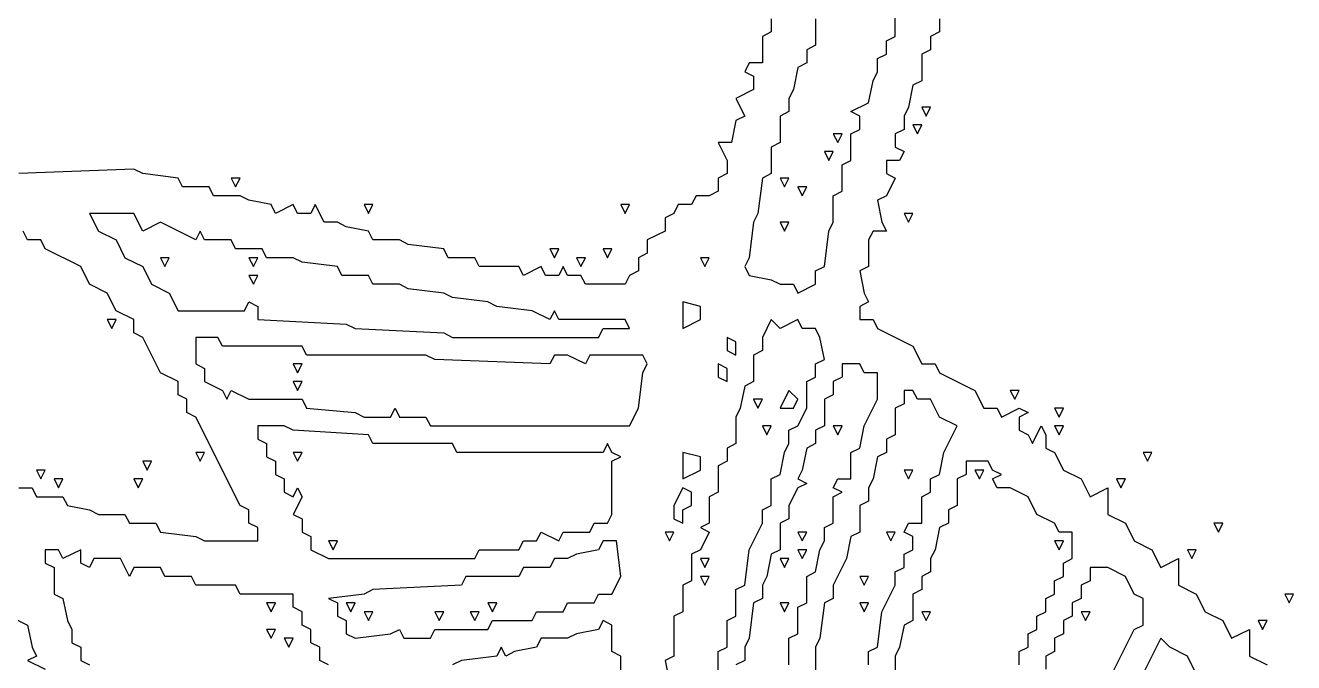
# Model space of a CAD drawing. Extents: x 11 to 152, y 0 to 170.
# Drawn here: x 35.99 to 62.26, y 64.41 to 77.62 of the extents above; entities that cross this region are included whole.
import ezdxf

# ---------------------------------------------------------------- set-up
doc = ezdxf.new("R2010")
doc.units = 0
doc.layers.add('Layer0', color=7, linetype='Continuous')

msp = doc.modelspace()

# ---------------------------------------------------------------- linework, layer by layer
at = {"layer": 'Layer0', "color": 5, "linetype": 'CONTINUOUS'}
for p, q in [((54.00755, 77.38943, 0.1), (54.00755, 77.93959, 0.1)), ((51.44013, 77.7562, 0.1), (51.44013, 77.48112, 0.1)), ((52.35707, 77.7562, 0.1), (52.35707, 77.20604, 0.1)), ((54.92449, 77.7562, 0.1), (54.92449, 77.48112, 0.1)), ((51.44013, 77.48112, 0.1), (51.25674, 77.38943, 0.1)), ((51.25674, 77.38943, 0.1), (51.25674, 76.83927, 0.1)), ((53.82416, 77.29773, 0.1), (54.00755, 77.38943, 0.1)), ((53.82416, 77.02265, 0.1), (53.82416, 77.29773, 0.1)), ((54.92449, 77.48112, 0.1), (54.7411, 77.38943, 0.1)), ((54.7411, 77.38943, 0.1), (54.7411, 77.11435, 0.1)), ((52.35707, 77.20604, 0.1), (52.17368, 77.11435, 0.1)), ((52.17368, 77.11435, 0.1), (52.17368, 76.83927, 0.1)), ((53.64078, 76.93096, 0.1), (53.82416, 77.02265, 0.1)), ((54.7411, 77.11435, 0.1), (54.55771, 77.02265, 0.1)), ((54.55771, 77.02265, 0.1), (54.55771, 76.47249, 0.1)), ((50.98166, 76.83927, 0.1), (50.88997, 76.65588, 0.1)), ((51.25674, 76.83927, 0.1), (50.98166, 76.83927, 0.1)), ((51.99029, 76.74757, 0.1), (51.8986, 76.2891, 0.1)), ((52.17368, 76.83927, 0.1), (51.99029, 76.74757, 0.1)), ((53.64078, 76.65588, 0.1), (53.64078, 76.93096, 0.1)), ((50.88997, 76.65588, 0.1), (51.07335, 76.56419, 0.1)), ((51.07335, 76.56419, 0.1), (51.07335, 76.2891, 0.1)), ((53.45739, 76.01402, 0.1), (53.54908, 76.47249, 0.1)), ((53.54908, 76.47249, 0.1), (53.64078, 76.65588, 0.1)), ((54.55771, 76.47249, 0.1), (54.37433, 76.3808, 0.1)), ((51.07335, 76.2891, 0.1), (50.70658, 76.10572, 0.1)), ((51.8986, 76.2891, 0.1), (51.8069, 76.10572, 0.1)), ((54.37433, 76.3808, 0.1), (54.28263, 75.92233, 0.1)), ((50.70658, 76.10572, 0.1), (50.88997, 75.73894, 0.1)), ((51.8069, 76.10572, 0.1), (51.8069, 75.83064, 0.1)), ((53.09061, 75.83064, 0.1), (53.45739, 76.01402, 0.1)), ((54.28263, 75.92233, 0.1), (54.19094, 75.73894, 0.1)), ((54.55771, 75.92233, 0.1), (54.64941, 75.73894, 0.1)), ((54.7411, 75.92233, 0.1), (54.55771, 75.92233, 0.1)), ((54.64941, 75.73894, 0.1), (54.7411, 75.92233, 0.1)), ((50.88997, 75.73894, 0.1), (50.70658, 75.64725, 0.1)), ((51.8069, 75.83064, 0.1), (51.62352, 75.73894, 0.1)), ((51.62352, 75.73894, 0.1), (51.62352, 75.18878, 0.1)), ((53.274, 75.73894, 0.1), (53.09061, 75.83064, 0.1)), ((53.274, 75.46386, 0.1), (53.274, 75.73894, 0.1)), ((54.19094, 75.73894, 0.1), (54.19094, 75.46386, 0.1)), ((50.70658, 75.64725, 0.1), (50.61489, 75.18878, 0.1)), ((53.09061, 75.37217, 0.1), (53.274, 75.46386, 0.1)), ((54.19094, 75.46386, 0.1), (54.00755, 75.37217, 0.1)), ((54.37433, 75.55556, 0.1), (54.46602, 75.37217, 0.1)), ((54.55771, 75.55556, 0.1), (54.37433, 75.55556, 0.1)), ((54.46602, 75.37217, 0.1), (54.55771, 75.55556, 0.1)), ((50.61489, 75.18878, 0.1), (50.33981, 75.18878, 0.1)), ((50.33981, 75.18878, 0.1), (50.52319, 74.82201, 0.1)), ((51.62352, 75.18878, 0.1), (51.44013, 75.09709, 0.1)), ((52.72384, 75.37217, 0.1), (52.81553, 75.18878, 0.1)), ((52.90723, 75.37217, 0.1), (52.72384, 75.37217, 0.1)), ((52.81553, 75.18878, 0.1), (52.90723, 75.37217, 0.1)), ((53.09061, 74.82201, 0.1), (53.09061, 75.37217, 0.1)), ((54.00755, 75.37217, 0.1), (54.00755, 75.09709, 0.1)), ((51.44013, 75.09709, 0.1), (51.44013, 74.54693, 0.1)), ((52.54045, 75.00539, 0.1), (52.63215, 74.82201, 0.1)), ((52.72384, 75.00539, 0.1), (52.54045, 75.00539, 0.1)), ((52.63215, 74.82201, 0.1), (52.72384, 75.00539, 0.1)), ((54.00755, 75.09709, 0.1), (54.19094, 75.00539, 0.1)), ((54.19094, 75.00539, 0.1), (54.09924, 74.82201, 0.1)), ((38.23625, 74.63862, 0.1), (35.85221, 74.54693, 0.1)), ((38.41963, 74.54693, 0.1), (38.23625, 74.63862, 0.1)), ((50.52319, 74.82201, 0.1), (50.52319, 74.54693, 0.1)), ((52.90723, 74.73031, 0.1), (53.09061, 74.82201, 0.1)), ((52.90723, 74.18015, 0.1), (52.90723, 74.73031, 0.1)), ((54.09924, 74.82201, 0.1), (53.82416, 74.82201, 0.1)), ((53.82416, 74.82201, 0.1), (53.82416, 74.54693, 0.1)), ((39.15318, 74.45523, 0.1), (38.41963, 74.54693, 0.1)), ((39.24488, 74.27184, 0.1), (39.15318, 74.45523, 0.1)), ((40.25351, 74.45523, 0.1), (40.3452, 74.27184, 0.1)), ((40.43689, 74.45523, 0.1), (40.25351, 74.45523, 0.1)), ((40.3452, 74.27184, 0.1), (40.43689, 74.45523, 0.1)), ((50.52319, 74.54693, 0.1), (50.33981, 74.45523, 0.1)), ((50.33981, 74.45523, 0.1), (50.33981, 74.18015, 0.1)), ((51.25674, 74.45523, 0.1), (51.16505, 73.72168, 0.1)), ((51.44013, 74.54693, 0.1), (51.25674, 74.45523, 0.1)), ((51.62352, 74.45523, 0.1), (51.71521, 74.27184, 0.1)), ((51.8069, 74.45523, 0.1), (51.62352, 74.45523, 0.1)), ((51.71521, 74.27184, 0.1), (51.8069, 74.45523, 0.1)), ((53.82416, 74.54693, 0.1), (54.00755, 74.45523, 0.1)), ((54.00755, 74.45523, 0.1), (53.82416, 74.08846, 0.1)), ((39.79504, 74.27184, 0.1), (39.24488, 74.27184, 0.1)), ((39.88673, 74.08846, 0.1), (39.79504, 74.27184, 0.1)), ((40.43689, 74.08846, 0.1), (39.88673, 74.08846, 0.1)), ((40.62028, 73.99676, 0.1), (40.43689, 74.08846, 0.1)), ((49.88134, 74.08846, 0.1), (49.78964, 73.90507, 0.1)), ((50.15642, 74.08846, 0.1), (49.88134, 74.08846, 0.1)), ((50.33981, 74.18015, 0.1), (50.15642, 74.08846, 0.1)), ((51.99029, 74.27184, 0.1), (52.08198, 74.08846, 0.1)), ((52.17368, 74.27184, 0.1), (51.99029, 74.27184, 0.1)), ((52.08198, 74.08846, 0.1), (52.17368, 74.27184, 0.1)), ((52.72384, 74.08846, 0.1), (52.90723, 74.18015, 0.1)), ((52.72384, 73.5383, 0.1), (52.72384, 74.08846, 0.1)), ((53.82416, 74.08846, 0.1), (53.64078, 73.99676, 0.1)), ((41.07875, 73.90507, 0.1), (40.62028, 73.99676, 0.1)), ((41.17044, 73.72168, 0.1), (41.07875, 73.90507, 0.1)), ((41.53722, 73.90507, 0.1), (41.17044, 73.72168, 0.1)), ((41.62891, 73.72168, 0.1), (41.53722, 73.90507, 0.1)), ((41.99569, 73.90507, 0.1), (41.90399, 73.72168, 0.1)), ((42.17907, 73.5383, 0.1), (41.99569, 73.90507, 0.1)), ((43.00431, 73.90507, 0.1), (43.09601, 73.72168, 0.1)), ((43.1877, 73.90507, 0.1), (43.00431, 73.90507, 0.1)), ((43.09601, 73.72168, 0.1), (43.1877, 73.90507, 0.1)), ((48.32255, 73.90507, 0.1), (48.41424, 73.72168, 0.1)), ((48.50593, 73.90507, 0.1), (48.32255, 73.90507, 0.1)), ((48.41424, 73.72168, 0.1), (48.50593, 73.90507, 0.1)), ((49.51456, 73.90507, 0.1), (49.42287, 73.72168, 0.1)), ((49.78964, 73.90507, 0.1), (49.51456, 73.90507, 0.1)), ((53.64078, 73.99676, 0.1), (53.73247, 73.5383, 0.1)), ((37.31931, 73.72168, 0.1), (37.5027, 73.35491, 0.1)), ((38.23625, 73.72168, 0.1), (37.31931, 73.72168, 0.1)), ((38.41963, 73.35491, 0.1), (38.23625, 73.72168, 0.1)), ((41.90399, 73.72168, 0.1), (41.62891, 73.72168, 0.1)), ((49.42287, 73.72168, 0.1), (49.23948, 73.62999, 0.1)), ((49.23948, 73.62999, 0.1), (49.23948, 73.35491, 0.1)), ((51.16505, 73.72168, 0.1), (51.07335, 73.5383, 0.1)), ((54.19094, 73.72168, 0.1), (54.28263, 73.5383, 0.1)), ((54.37433, 73.72168, 0.1), (54.19094, 73.72168, 0.1)), ((54.28263, 73.5383, 0.1), (54.37433, 73.72168, 0.1)), ((36.0356, 73.17152, 0.1), (35.94391, 73.35491, 0.1)), ((37.5027, 73.35491, 0.1), (37.86947, 73.17152, 0.1)), ((38.78641, 73.5383, 0.1), (38.41963, 73.35491, 0.1)), ((39.51996, 73.17152, 0.1), (38.78641, 73.5383, 0.1)), ((39.61165, 73.35491, 0.1), (39.51996, 73.17152, 0.1)), ((39.70334, 73.17152, 0.1), (39.61165, 73.35491, 0.1)), ((42.45415, 73.5383, 0.1), (42.17907, 73.5383, 0.1)), ((42.63754, 73.4466, 0.1), (42.45415, 73.5383, 0.1)), ((43.09601, 73.35491, 0.1), (42.63754, 73.4466, 0.1)), ((43.1877, 73.17152, 0.1), (43.09601, 73.35491, 0.1)), ((49.23948, 73.35491, 0.1), (48.87271, 73.17152, 0.1)), ((51.07335, 73.5383, 0.1), (50.98166, 72.80475, 0.1)), ((51.62352, 73.5383, 0.1), (51.71521, 73.35491, 0.1)), ((51.8069, 73.5383, 0.1), (51.62352, 73.5383, 0.1)), ((51.71521, 73.35491, 0.1), (51.8069, 73.5383, 0.1)), ((52.54045, 72.62136, 0.1), (52.63215, 73.35491, 0.1)), ((52.63215, 73.35491, 0.1), (52.72384, 73.5383, 0.1)), ((53.54908, 73.35491, 0.1), (53.45739, 73.17152, 0.1)), ((53.82416, 73.35491, 0.1), (53.54908, 73.35491, 0.1)), ((53.73247, 73.5383, 0.1), (53.82416, 73.35491, 0.1)), ((36.31068, 73.17152, 0.1), (36.0356, 73.17152, 0.1)), ((36.40237, 72.98813, 0.1), (36.31068, 73.17152, 0.1)), ((37.86947, 73.17152, 0.1), (38.05286, 72.80475, 0.1)), ((40.25351, 73.17152, 0.1), (39.70334, 73.17152, 0.1)), ((40.3452, 72.98813, 0.1), (40.25351, 73.17152, 0.1)), ((43.73786, 73.17152, 0.1), (43.1877, 73.17152, 0.1)), ((43.92125, 73.07983, 0.1), (43.73786, 73.17152, 0.1)), ((44.6548, 72.98813, 0.1), (43.92125, 73.07983, 0.1)), ((48.87271, 73.17152, 0.1), (48.87271, 72.89644, 0.1)), ((53.45739, 73.17152, 0.1), (53.45739, 72.62136, 0.1)), ((37.13592, 72.62136, 0.1), (36.40237, 72.98813, 0.1)), ((38.05286, 72.80475, 0.1), (38.41963, 72.62136, 0.1)), ((38.78641, 72.80475, 0.1), (38.8781, 72.62136, 0.1)), ((38.9698, 72.80475, 0.1), (38.78641, 72.80475, 0.1)), ((38.8781, 72.62136, 0.1), (38.9698, 72.80475, 0.1)), ((40.89536, 72.98813, 0.1), (40.3452, 72.98813, 0.1)), ((40.62028, 72.80475, 0.1), (40.71197, 72.62136, 0.1)), ((40.80367, 72.80475, 0.1), (40.62028, 72.80475, 0.1)), ((40.71197, 72.62136, 0.1), (40.80367, 72.80475, 0.1)), ((40.98706, 72.80475, 0.1), (40.89536, 72.98813, 0.1)), ((41.53722, 72.80475, 0.1), (40.98706, 72.80475, 0.1)), ((41.7206, 72.71305, 0.1), (41.53722, 72.80475, 0.1)), ((44.74649, 72.80475, 0.1), (44.6548, 72.98813, 0.1)), ((45.29666, 72.80475, 0.1), (44.74649, 72.80475, 0.1)), ((45.38835, 72.62136, 0.1), (45.29666, 72.80475, 0.1)), ((46.85545, 72.98813, 0.1), (46.94714, 72.80475, 0.1)), ((47.03883, 72.98813, 0.1), (46.85545, 72.98813, 0.1)), ((46.94714, 72.80475, 0.1), (47.03883, 72.98813, 0.1)), ((47.40561, 72.80475, 0.1), (47.4973, 72.62136, 0.1)), ((47.589, 72.80475, 0.1), (47.40561, 72.80475, 0.1)), ((47.4973, 72.62136, 0.1), (47.589, 72.80475, 0.1)), ((47.95577, 72.98813, 0.1), (48.04746, 72.80475, 0.1)), ((48.13916, 72.98813, 0.1), (47.95577, 72.98813, 0.1)), ((48.04746, 72.80475, 0.1), (48.13916, 72.98813, 0.1)), ((48.87271, 72.89644, 0.1), (48.68932, 72.80475, 0.1)), ((48.68932, 72.80475, 0.1), (48.68932, 72.52967, 0.1)), ((49.97303, 72.80475, 0.1), (50.06472, 72.62136, 0.1)), ((50.15642, 72.80475, 0.1), (49.97303, 72.80475, 0.1)), ((50.06472, 72.62136, 0.1), (50.15642, 72.80475, 0.1)), ((50.98166, 72.80475, 0.1), (50.88997, 72.62136, 0.1)), ((37.31931, 72.25458, 0.1), (37.13592, 72.62136, 0.1)), ((38.41963, 72.62136, 0.1), (38.60302, 72.25458, 0.1)), ((42.45415, 72.62136, 0.1), (41.7206, 72.71305, 0.1)), ((42.54585, 72.43797, 0.1), (42.45415, 72.62136, 0.1)), ((46.21359, 72.62136, 0.1), (45.38835, 72.62136, 0.1)), ((46.30529, 72.43797, 0.1), (46.21359, 72.62136, 0.1)), ((46.67206, 72.62136, 0.1), (46.30529, 72.43797, 0.1)), ((46.76375, 72.43797, 0.1), (46.67206, 72.62136, 0.1)), ((47.13053, 72.62136, 0.1), (47.03883, 72.43797, 0.1)), ((47.22222, 72.43797, 0.1), (47.13053, 72.62136, 0.1)), ((48.68932, 72.52967, 0.1), (48.50593, 72.43797, 0.1)), ((50.88997, 72.62136, 0.1), (50.98166, 72.43797, 0.1)), ((52.35707, 72.52967, 0.1), (52.54045, 72.62136, 0.1)), ((52.35707, 72.25458, 0.1), (52.35707, 72.52967, 0.1)), ((53.45739, 72.62136, 0.1), (53.274, 72.52967, 0.1)), ((53.274, 72.52967, 0.1), (53.3657, 72.0712, 0.1)), ((37.68608, 72.0712, 0.1), (37.31931, 72.25458, 0.1)), ((38.60302, 72.25458, 0.1), (38.9698, 72.0712, 0.1)), ((40.62028, 72.43797, 0.1), (40.71197, 72.25458, 0.1)), ((40.80367, 72.43797, 0.1), (40.62028, 72.43797, 0.1)), ((40.71197, 72.25458, 0.1), (40.80367, 72.43797, 0.1)), ((43.09601, 72.43797, 0.1), (42.54585, 72.43797, 0.1)), ((43.1877, 72.25458, 0.1), (43.09601, 72.43797, 0.1)), ((43.73786, 72.25458, 0.1), (43.1877, 72.25458, 0.1)), ((43.92125, 72.16289, 0.1), (43.73786, 72.25458, 0.1)), ((47.03883, 72.43797, 0.1), (46.76375, 72.43797, 0.1)), ((47.4973, 72.43797, 0.1), (47.22222, 72.43797, 0.1)), ((47.589, 72.25458, 0.1), (47.4973, 72.43797, 0.1)), ((48.41424, 72.25458, 0.1), (47.589, 72.25458, 0.1)), ((48.50593, 72.43797, 0.1), (48.41424, 72.25458, 0.1)), ((50.98166, 72.43797, 0.1), (51.44013, 72.34628, 0.1)), ((51.44013, 72.34628, 0.1), (51.62352, 72.25458, 0.1)), ((51.62352, 72.25458, 0.1), (51.8986, 72.25458, 0.1)), ((51.8986, 72.25458, 0.1), (51.99029, 72.0712, 0.1)), ((51.99029, 72.0712, 0.1), (52.35707, 72.25458, 0.1)), ((37.86947, 71.70442, 0.1), (37.68608, 72.0712, 0.1)), ((38.9698, 72.0712, 0.1), (39.15318, 71.70442, 0.1)), ((44.6548, 72.0712, 0.1), (43.92125, 72.16289, 0.1)), ((44.83819, 71.9795, 0.1), (44.6548, 72.0712, 0.1)), ((53.3657, 72.0712, 0.1), (53.45739, 71.88781, 0.1)), ((40.52859, 71.70442, 0.1), (40.62028, 71.88781, 0.1)), ((40.62028, 71.88781, 0.1), (40.80367, 71.79612, 0.1)), ((40.80367, 71.79612, 0.1), (40.80367, 71.52104, 0.1)), ((45.57174, 71.88781, 0.1), (44.83819, 71.9795, 0.1)), ((45.75512, 71.79612, 0.1), (45.57174, 71.88781, 0.1)), ((46.48867, 71.70442, 0.1), (45.75512, 71.79612, 0.1)), ((49.60626, 71.88781, 0.1), (49.60626, 71.33765, 0.1)), ((49.97303, 71.79612, 0.1), (49.60626, 71.88781, 0.1)), ((49.97303, 71.52104, 0.1), (49.97303, 71.79612, 0.1)), ((53.45739, 71.88781, 0.1), (53.274, 71.79612, 0.1)), ((53.274, 71.79612, 0.1), (53.274, 71.52104, 0.1)), ((37.68608, 71.52104, 0.1), (37.77778, 71.33765, 0.1)), ((37.86947, 71.52104, 0.1), (37.68608, 71.52104, 0.1)), ((37.77778, 71.33765, 0.1), (37.86947, 71.52104, 0.1)), ((38.23625, 71.52104, 0.1), (37.86947, 71.70442, 0.1)), ((38.23625, 71.24595, 0.1), (38.23625, 71.52104, 0.1)), ((39.15318, 71.70442, 0.1), (40.52859, 71.70442, 0.1)), ((40.80367, 71.52104, 0.1), (42.63754, 71.42934, 0.1)), ((46.85545, 71.52104, 0.1), (46.48867, 71.70442, 0.1)), ((46.94714, 71.70442, 0.1), (46.85545, 71.52104, 0.1)), ((47.03883, 71.52104, 0.1), (46.94714, 71.70442, 0.1)), ((48.41424, 71.52104, 0.1), (47.03883, 71.52104, 0.1)), ((48.50593, 71.33765, 0.1), (48.41424, 71.52104, 0.1)), ((49.60626, 71.33765, 0.1), (49.97303, 71.52104, 0.1)), ((51.44013, 71.52104, 0.1), (51.25674, 71.15426, 0.1)), ((51.62352, 71.33765, 0.1), (51.44013, 71.52104, 0.1)), ((51.99029, 71.52104, 0.1), (51.62352, 71.33765, 0.1)), ((52.08198, 71.33765, 0.1), (51.99029, 71.52104, 0.1)), ((53.274, 71.52104, 0.1), (53.54908, 71.52104, 0.1)), ((53.54908, 71.52104, 0.1), (53.64078, 71.33765, 0.1)), ((38.41963, 71.15426, 0.1), (38.23625, 71.24595, 0.1)), ((42.63754, 71.42934, 0.1), (42.82093, 71.33765, 0.1)), ((42.82093, 71.33765, 0.1), (44.6548, 71.24595, 0.1)), ((44.6548, 71.24595, 0.1), (44.83819, 71.15426, 0.1)), ((47.86408, 71.15426, 0.1), (47.95577, 71.33765, 0.1)), ((47.95577, 71.33765, 0.1), (48.50593, 71.33765, 0.1)), ((52.35707, 71.33765, 0.1), (52.08198, 71.33765, 0.1)), ((52.44876, 71.15426, 0.1), (52.35707, 71.33765, 0.1)), ((53.64078, 71.33765, 0.1), (54.37433, 70.97087, 0.1)), ((38.78641, 70.42071, 0.1), (38.41963, 71.15426, 0.1)), ((39.51996, 71.15426, 0.1), (39.51996, 70.6041, 0.1)), ((39.97843, 71.15426, 0.1), (39.51996, 71.15426, 0.1)), ((40.07012, 70.97087, 0.1), (39.97843, 71.15426, 0.1)), ((41.7206, 70.97087, 0.1), (40.07012, 70.97087, 0.1)), ((41.8123, 70.78749, 0.1), (41.7206, 70.97087, 0.1)), ((44.83819, 71.15426, 0.1), (47.86408, 71.15426, 0.1)), ((50.52319, 71.15426, 0.1), (50.52319, 70.87918, 0.1)), ((50.70658, 71.06257, 0.1), (50.52319, 71.15426, 0.1)), ((50.70658, 70.78749, 0.1), (50.70658, 71.06257, 0.1)), ((51.25674, 71.15426, 0.1), (51.25674, 70.87918, 0.1)), ((52.54045, 70.69579, 0.1), (52.44876, 71.15426, 0.1)), ((54.37433, 70.97087, 0.1), (54.55771, 70.6041, 0.1)), ((44.28803, 70.78749, 0.1), (41.8123, 70.78749, 0.1)), ((44.47141, 70.69579, 0.1), (44.28803, 70.78749, 0.1)), ((46.85545, 70.6041, 0.1), (44.47141, 70.69579, 0.1)), ((46.94714, 70.78749, 0.1), (46.85545, 70.6041, 0.1)), ((47.22222, 70.78749, 0.1), (46.94714, 70.78749, 0.1)), ((47.589, 70.6041, 0.1), (47.22222, 70.78749, 0.1)), ((47.68069, 70.78749, 0.1), (47.589, 70.6041, 0.1)), ((48.78101, 70.78749, 0.1), (47.68069, 70.78749, 0.1)), ((48.87271, 70.6041, 0.1), (48.78101, 70.78749, 0.1)), ((50.52319, 70.87918, 0.1), (50.70658, 70.78749, 0.1)), ((51.25674, 70.87918, 0.1), (51.07335, 70.78749, 0.1)), ((51.07335, 70.78749, 0.1), (51.07335, 70.23732, 0.1)), ((52.35707, 70.6041, 0.1), (52.54045, 70.69579, 0.1)), ((39.15318, 70.23732, 0.1), (38.78641, 70.42071, 0.1)), ((39.51996, 70.6041, 0.1), (39.70334, 70.51241, 0.1)), ((39.70334, 70.51241, 0.1), (39.70334, 70.23732, 0.1)), ((41.53722, 70.6041, 0.1), (41.62891, 70.42071, 0.1)), ((41.7206, 70.6041, 0.1), (41.53722, 70.6041, 0.1)), ((41.62891, 70.42071, 0.1), (41.7206, 70.6041, 0.1)), ((48.68932, 69.68716, 0.1), (48.78101, 70.42071, 0.1)), ((48.78101, 70.42071, 0.1), (48.87271, 70.6041, 0.1)), ((50.33981, 70.6041, 0.1), (50.33981, 70.32902, 0.1)), ((50.52319, 70.51241, 0.1), (50.33981, 70.6041, 0.1)), ((50.52319, 70.23732, 0.1), (50.52319, 70.51241, 0.1)), ((52.35707, 70.32902, 0.1), (52.35707, 70.6041, 0.1)), ((52.90723, 70.6041, 0.1), (52.90723, 70.32902, 0.1)), ((53.274, 70.6041, 0.1), (52.90723, 70.6041, 0.1)), ((53.3657, 70.42071, 0.1), (53.274, 70.6041, 0.1)), ((53.64078, 70.42071, 0.1), (53.3657, 70.42071, 0.1)), ((53.64078, 69.87055, 0.1), (53.64078, 70.42071, 0.1)), ((54.55771, 70.6041, 0.1), (54.83279, 70.6041, 0.1)), ((54.83279, 70.6041, 0.1), (54.92449, 70.42071, 0.1)), ((54.92449, 70.42071, 0.1), (55.65804, 70.05394, 0.1)), ((39.15318, 69.96224, 0.1), (39.15318, 70.23732, 0.1)), ((39.70334, 70.23732, 0.1), (40.07012, 70.05394, 0.1)), ((41.53722, 70.23732, 0.1), (41.62891, 70.05394, 0.1)), ((41.7206, 70.23732, 0.1), (41.53722, 70.23732, 0.1)), ((41.62891, 70.05394, 0.1), (41.7206, 70.23732, 0.1)), ((50.33981, 70.32902, 0.1), (50.52319, 70.23732, 0.1)), ((50.88997, 70.14563, 0.1), (50.79827, 69.68716, 0.1)), ((51.07335, 70.23732, 0.1), (50.88997, 70.14563, 0.1)), ((52.17368, 70.23732, 0.1), (52.35707, 70.32902, 0.1)), ((52.17368, 69.68716, 0.1), (52.17368, 70.23732, 0.1)), ((52.90723, 70.32902, 0.1), (52.72384, 70.23732, 0.1)), ((52.72384, 70.23732, 0.1), (52.72384, 69.96224, 0.1)), ((39.33657, 69.87055, 0.1), (39.15318, 69.96224, 0.1)), ((40.07012, 70.05394, 0.1), (40.16181, 69.87055, 0.1)), ((40.16181, 69.87055, 0.1), (40.25351, 70.05394, 0.1)), ((40.25351, 70.05394, 0.1), (40.62028, 69.87055, 0.1)), ((51.8069, 70.05394, 0.1), (51.62352, 69.68716, 0.1)), ((51.99029, 69.87055, 0.1), (51.8069, 70.05394, 0.1)), ((52.72384, 69.96224, 0.1), (52.54045, 69.87055, 0.1)), ((54.19094, 70.05394, 0.1), (54.19094, 69.77886, 0.1)), ((54.37433, 70.05394, 0.1), (54.19094, 70.05394, 0.1)), ((54.46602, 69.87055, 0.1), (54.37433, 70.05394, 0.1)), ((55.65804, 70.05394, 0.1), (55.84142, 69.68716, 0.1)), ((56.39159, 70.05394, 0.1), (56.48328, 69.87055, 0.1)), ((56.57497, 70.05394, 0.1), (56.39159, 70.05394, 0.1)), ((56.48328, 69.87055, 0.1), (56.57497, 70.05394, 0.1)), ((39.33657, 69.59547, 0.1), (39.33657, 69.87055, 0.1)), ((40.62028, 69.87055, 0.1), (41.7206, 69.87055, 0.1)), ((41.7206, 69.87055, 0.1), (41.8123, 69.68716, 0.1)), ((41.8123, 69.68716, 0.1), (42.82093, 69.59547, 0.1)), ((43.55448, 69.50378, 0.1), (43.64617, 69.68716, 0.1)), ((43.64617, 69.68716, 0.1), (43.73786, 69.50378, 0.1)), ((48.50593, 69.32039, 0.1), (48.68932, 69.68716, 0.1)), ((50.79827, 69.68716, 0.1), (50.70658, 69.50378, 0.1)), ((51.07335, 69.87055, 0.1), (51.16505, 69.68716, 0.1)), ((51.25674, 69.87055, 0.1), (51.07335, 69.87055, 0.1)), ((51.16505, 69.68716, 0.1), (51.25674, 69.87055, 0.1)), ((51.62352, 69.68716, 0.1), (51.8986, 69.68716, 0.1)), ((51.8986, 69.68716, 0.1), (51.99029, 69.87055, 0.1)), ((51.99029, 69.32039, 0.1), (52.17368, 69.68716, 0.1)), ((52.54045, 69.87055, 0.1), (52.54045, 69.32039, 0.1)), ((53.3657, 69.32039, 0.1), (53.64078, 69.87055, 0.1)), ((54.19094, 69.77886, 0.1), (54.00755, 69.68716, 0.1)), ((54.00755, 69.68716, 0.1), (54.00755, 69.137, 0.1)), ((54.7411, 69.87055, 0.1), (54.46602, 69.87055, 0.1)), ((54.92449, 69.50378, 0.1), (54.7411, 69.87055, 0.1)), ((55.84142, 69.68716, 0.1), (56.1165, 69.68716, 0.1)), ((56.1165, 69.68716, 0.1), (56.2082, 69.50378, 0.1)), ((56.2082, 69.50378, 0.1), (56.57497, 69.68716, 0.1)), ((56.57497, 69.68716, 0.1), (56.75836, 69.59547, 0.1)), ((57.30852, 69.68716, 0.1), (57.40022, 69.50378, 0.1)), ((57.49191, 69.68716, 0.1), (57.30852, 69.68716, 0.1)), ((57.40022, 69.50378, 0.1), (57.49191, 69.68716, 0.1)), ((39.51996, 69.50378, 0.1), (39.33657, 69.59547, 0.1)), ((40.43689, 67.6699, 0.1), (39.51996, 69.50378, 0.1)), ((42.82093, 69.59547, 0.1), (43.00431, 69.50378, 0.1)), ((43.00431, 69.50378, 0.1), (43.55448, 69.50378, 0.1)), ((43.73786, 69.50378, 0.1), (44.28803, 69.50378, 0.1)), ((44.28803, 69.50378, 0.1), (44.37972, 69.32039, 0.1)), ((50.70658, 69.50378, 0.1), (50.70658, 68.95361, 0.1)), ((55.29126, 69.32039, 0.1), (54.92449, 69.50378, 0.1)), ((56.75836, 69.59547, 0.1), (56.57497, 69.50378, 0.1)), ((56.57497, 69.50378, 0.1), (56.57497, 69.22869, 0.1)), ((40.80367, 69.32039, 0.1), (40.80367, 69.04531, 0.1)), ((41.35383, 69.32039, 0.1), (40.80367, 69.32039, 0.1)), ((41.53722, 69.22869, 0.1), (41.35383, 69.32039, 0.1)), ((43.09601, 69.137, 0.1), (41.53722, 69.22869, 0.1)), ((43.1877, 68.95361, 0.1), (43.09601, 69.137, 0.1)), ((44.37972, 69.32039, 0.1), (48.50593, 69.32039, 0.1)), ((51.25674, 69.32039, 0.1), (51.34844, 69.137, 0.1)), ((51.44013, 69.32039, 0.1), (51.25674, 69.32039, 0.1)), ((51.34844, 69.137, 0.1), (51.44013, 69.32039, 0.1)), ((51.8069, 69.22869, 0.1), (51.99029, 69.32039, 0.1)), ((51.8069, 68.95361, 0.1), (51.8069, 69.22869, 0.1)), ((52.54045, 69.32039, 0.1), (52.35707, 69.22869, 0.1)), ((52.35707, 69.22869, 0.1), (52.35707, 68.95361, 0.1)), ((52.72384, 69.32039, 0.1), (52.81553, 69.137, 0.1)), ((52.90723, 69.32039, 0.1), (52.72384, 69.32039, 0.1)), ((52.81553, 69.137, 0.1), (52.90723, 69.32039, 0.1)), ((53.274, 68.86192, 0.1), (53.3657, 69.32039, 0.1)), ((54.00755, 69.137, 0.1), (53.82416, 69.04531, 0.1)), ((55.01618, 68.77023, 0.1), (55.29126, 69.32039, 0.1)), ((56.57497, 69.22869, 0.1), (56.75836, 69.137, 0.1)), ((56.75836, 69.137, 0.1), (56.85005, 68.95361, 0.1)), ((56.85005, 68.95361, 0.1), (57.03344, 69.32039, 0.1)), ((57.03344, 69.32039, 0.1), (57.12513, 69.137, 0.1)), ((57.12513, 69.137, 0.1), (57.12513, 68.86192, 0.1)), ((57.30852, 69.32039, 0.1), (57.40022, 69.137, 0.1)), ((57.49191, 69.32039, 0.1), (57.30852, 69.32039, 0.1)), ((57.40022, 69.137, 0.1), (57.49191, 69.32039, 0.1)), ((40.80367, 69.04531, 0.1), (40.98706, 68.95361, 0.1)), ((40.98706, 68.95361, 0.1), (40.98706, 68.67853, 0.1)), ((44.83819, 68.95361, 0.1), (43.1877, 68.95361, 0.1)), ((44.92988, 68.77023, 0.1), (44.83819, 68.95361, 0.1)), ((48.04746, 68.95361, 0.1), (47.95577, 68.77023, 0.1)), ((48.13916, 68.77023, 0.1), (48.04746, 68.95361, 0.1)), ((50.70658, 68.95361, 0.1), (50.52319, 68.86192, 0.1)), ((50.52319, 68.86192, 0.1), (50.52319, 68.58684, 0.1)), ((51.71521, 68.77023, 0.1), (51.8069, 68.95361, 0.1)), ((52.17368, 68.86192, 0.1), (52.08198, 68.40345, 0.1)), ((52.35707, 68.95361, 0.1), (52.17368, 68.86192, 0.1)), ((53.09061, 68.77023, 0.1), (53.274, 68.86192, 0.1)), ((53.82416, 69.04531, 0.1), (53.82416, 68.77023, 0.1)), ((57.12513, 68.86192, 0.1), (57.30852, 68.77023, 0.1)), ((38.41963, 68.58684, 0.1), (38.51133, 68.40345, 0.1)), ((38.60302, 68.58684, 0.1), (38.41963, 68.58684, 0.1)), ((38.51133, 68.40345, 0.1), (38.60302, 68.58684, 0.1)), ((39.51996, 68.77023, 0.1), (39.61165, 68.58684, 0.1)), ((39.70334, 68.77023, 0.1), (39.51996, 68.77023, 0.1)), ((39.61165, 68.58684, 0.1), (39.70334, 68.77023, 0.1)), ((40.98706, 68.67853, 0.1), (41.17044, 68.58684, 0.1)), ((41.17044, 68.58684, 0.1), (41.17044, 68.31176, 0.1)), ((41.53722, 68.77023, 0.1), (41.62891, 68.58684, 0.1)), ((41.7206, 68.77023, 0.1), (41.53722, 68.77023, 0.1)), ((41.62891, 68.58684, 0.1), (41.7206, 68.77023, 0.1)), ((47.95577, 68.77023, 0.1), (44.92988, 68.77023, 0.1)), ((48.32255, 68.67853, 0.1), (48.13916, 68.77023, 0.1)), ((48.13916, 68.58684, 0.1), (48.32255, 68.67853, 0.1)), ((48.13916, 67.48652, 0.1), (48.13916, 68.58684, 0.1)), ((49.60626, 68.77023, 0.1), (49.60626, 68.22006, 0.1)), ((49.97303, 68.67853, 0.1), (49.60626, 68.77023, 0.1)), ((49.97303, 68.40345, 0.1), (49.97303, 68.67853, 0.1)), ((50.52319, 68.58684, 0.1), (50.33981, 68.49515, 0.1)), ((51.62352, 68.31176, 0.1), (51.71521, 68.77023, 0.1)), ((53.09061, 68.22006, 0.1), (53.09061, 68.77023, 0.1)), ((53.64078, 68.67853, 0.1), (53.54908, 68.22006, 0.1)), ((53.82416, 68.77023, 0.1), (53.64078, 68.67853, 0.1)), ((54.92449, 68.31176, 0.1), (55.01618, 68.77023, 0.1)), ((55.47465, 68.58684, 0.1), (55.47465, 68.31176, 0.1)), ((55.93312, 68.58684, 0.1), (55.47465, 68.58684, 0.1)), ((56.02481, 68.40345, 0.1), (55.93312, 68.58684, 0.1)), ((57.30852, 68.77023, 0.1), (57.49191, 68.40345, 0.1)), ((59.14239, 68.77023, 0.1), (59.23409, 68.58684, 0.1)), ((59.32578, 68.77023, 0.1), (59.14239, 68.77023, 0.1)), ((59.23409, 68.58684, 0.1), (59.32578, 68.77023, 0.1)), ((36.21899, 68.40345, 0.1), (36.31068, 68.22006, 0.1)), ((36.40237, 68.40345, 0.1), (36.21899, 68.40345, 0.1)), ((36.31068, 68.22006, 0.1), (36.40237, 68.40345, 0.1)), ((41.17044, 68.31176, 0.1), (41.35383, 68.22006, 0.1)), ((49.60626, 68.22006, 0.1), (49.97303, 68.40345, 0.1)), ((50.33981, 68.49515, 0.1), (50.33981, 67.94498, 0.1)), ((51.44013, 68.22006, 0.1), (51.62352, 68.31176, 0.1)), ((52.08198, 68.40345, 0.1), (51.99029, 68.22006, 0.1)), ((54.19094, 68.40345, 0.1), (54.28263, 68.22006, 0.1)), ((54.37433, 68.40345, 0.1), (54.19094, 68.40345, 0.1)), ((54.28263, 68.22006, 0.1), (54.37433, 68.40345, 0.1)), ((54.7411, 68.22006, 0.1), (54.92449, 68.31176, 0.1)), ((55.47465, 68.31176, 0.1), (55.29126, 68.22006, 0.1)), ((55.65804, 68.40345, 0.1), (55.74973, 68.22006, 0.1)), ((55.84142, 68.40345, 0.1), (55.65804, 68.40345, 0.1)), ((55.74973, 68.22006, 0.1), (55.84142, 68.40345, 0.1)), ((56.2082, 68.31176, 0.1), (56.02481, 68.40345, 0.1)), ((56.02481, 68.22006, 0.1), (56.2082, 68.31176, 0.1)), ((57.49191, 68.40345, 0.1), (57.85868, 68.22006, 0.1)), ((36.58576, 68.22006, 0.1), (36.67745, 68.03668, 0.1)), ((36.76915, 68.22006, 0.1), (36.58576, 68.22006, 0.1)), ((36.67745, 68.03668, 0.1), (36.76915, 68.22006, 0.1)), ((38.23625, 68.22006, 0.1), (38.32794, 68.03668, 0.1)), ((38.41963, 68.22006, 0.1), (38.23625, 68.22006, 0.1)), ((38.32794, 68.03668, 0.1), (38.41963, 68.22006, 0.1)), ((41.35383, 68.22006, 0.1), (41.35383, 67.94498, 0.1)), ((51.44013, 67.6699, 0.1), (51.44013, 68.22006, 0.1)), ((51.99029, 68.22006, 0.1), (52.17368, 68.12837, 0.1)), ((52.17368, 68.12837, 0.1), (51.99029, 68.03668, 0.1)), ((52.72384, 68.03668, 0.1), (52.81553, 68.22006, 0.1)), ((52.81553, 68.22006, 0.1), (53.09061, 68.22006, 0.1)), ((53.54908, 68.22006, 0.1), (53.45739, 68.03668, 0.1)), ((54.7411, 67.94498, 0.1), (54.7411, 68.22006, 0.1)), ((55.29126, 68.22006, 0.1), (55.29126, 67.6699, 0.1)), ((56.1165, 68.03668, 0.1), (56.02481, 68.22006, 0.1)), ((57.85868, 68.22006, 0.1), (58.04207, 67.85329, 0.1)), ((58.59223, 68.22006, 0.1), (58.68393, 68.03668, 0.1)), ((58.77562, 68.22006, 0.1), (58.59223, 68.22006, 0.1)), ((58.68393, 68.03668, 0.1), (58.77562, 68.22006, 0.1)), ((35.85221, 68.03668, 0.1), (36.12729, 68.03668, 0.1)), ((36.12729, 68.03668, 0.1), (36.21899, 67.85329, 0.1)), ((36.21899, 67.85329, 0.1), (36.76915, 67.85329, 0.1)), ((36.76915, 67.85329, 0.1), (36.86084, 67.6699, 0.1)), ((41.35383, 67.94498, 0.1), (41.53722, 67.85329, 0.1)), ((41.53722, 67.85329, 0.1), (41.62891, 68.03668, 0.1)), ((41.7206, 67.85329, 0.1), (41.53722, 67.48652, 0.1)), ((41.62891, 68.03668, 0.1), (41.7206, 67.85329, 0.1)), ((49.60626, 68.03668, 0.1), (49.42287, 67.6699, 0.1)), ((49.78964, 67.94498, 0.1), (49.60626, 68.03668, 0.1)), ((49.78964, 67.6699, 0.1), (49.78964, 67.94498, 0.1)), ((50.33981, 67.94498, 0.1), (50.15642, 67.85329, 0.1)), ((50.15642, 67.85329, 0.1), (50.15642, 67.30313, 0.1)), ((51.99029, 68.03668, 0.1), (51.8069, 67.6699, 0.1)), ((52.90723, 67.94498, 0.1), (52.72384, 68.03668, 0.1)), ((52.72384, 67.85329, 0.1), (52.90723, 67.94498, 0.1)), ((52.72384, 67.30313, 0.1), (52.72384, 67.85329, 0.1)), ((53.45739, 68.03668, 0.1), (53.45739, 67.7616, 0.1)), ((54.55771, 67.85329, 0.1), (54.7411, 67.94498, 0.1)), ((54.55771, 67.30313, 0.1), (54.55771, 67.85329, 0.1)), ((56.39159, 68.03668, 0.1), (56.1165, 68.03668, 0.1)), ((56.75836, 67.85329, 0.1), (56.39159, 68.03668, 0.1)), ((56.94175, 67.48652, 0.1), (56.75836, 67.85329, 0.1)), ((58.04207, 67.85329, 0.1), (58.40885, 68.03668, 0.1)), ((58.40885, 68.03668, 0.1), (58.40885, 67.48652, 0.1)), ((36.86084, 67.6699, 0.1), (37.31931, 67.57821, 0.1)), ((37.31931, 67.57821, 0.1), (37.5027, 67.48652, 0.1)), ((40.62028, 67.57821, 0.1), (40.43689, 67.6699, 0.1)), ((40.62028, 67.30313, 0.1), (40.62028, 67.57821, 0.1)), ((49.42287, 67.6699, 0.1), (49.42287, 67.39482, 0.1)), ((49.60626, 67.57821, 0.1), (49.78964, 67.6699, 0.1)), ((49.60626, 67.30313, 0.1), (49.60626, 67.57821, 0.1)), ((51.25674, 67.57821, 0.1), (51.44013, 67.6699, 0.1)), ((51.25674, 67.30313, 0.1), (51.25674, 67.57821, 0.1)), ((51.8069, 67.6699, 0.1), (51.8069, 67.39482, 0.1)), ((53.45739, 67.7616, 0.1), (53.274, 67.6699, 0.1)), ((53.274, 67.6699, 0.1), (53.274, 67.11974, 0.1)), ((55.29126, 67.6699, 0.1), (55.10787, 67.57821, 0.1)), ((55.10787, 67.57821, 0.1), (55.10787, 67.30313, 0.1)), ((37.5027, 67.48652, 0.1), (38.05286, 67.48652, 0.1)), ((38.05286, 67.48652, 0.1), (38.14455, 67.30313, 0.1)), ((38.14455, 67.30313, 0.1), (38.69471, 67.30313, 0.1)), ((38.69471, 67.30313, 0.1), (38.78641, 67.11974, 0.1)), ((40.80367, 67.21143, 0.1), (40.62028, 67.30313, 0.1)), ((41.53722, 67.48652, 0.1), (41.7206, 67.39482, 0.1)), ((41.7206, 67.39482, 0.1), (41.7206, 67.11974, 0.1)), ((47.68069, 67.11974, 0.1), (47.77238, 67.30313, 0.1)), ((47.77238, 67.30313, 0.1), (48.04746, 67.30313, 0.1)), ((48.04746, 67.30313, 0.1), (48.13916, 67.48652, 0.1)), ((49.42287, 67.39482, 0.1), (49.60626, 67.30313, 0.1)), ((50.15642, 67.30313, 0.1), (49.97303, 67.21143, 0.1)), ((50.98166, 66.75297, 0.1), (51.25674, 67.30313, 0.1)), ((51.8069, 67.39482, 0.1), (51.62352, 67.30313, 0.1)), ((51.62352, 67.30313, 0.1), (51.62352, 66.75297, 0.1)), ((52.54045, 67.21143, 0.1), (52.72384, 67.30313, 0.1)), ((54.19094, 67.11974, 0.1), (54.28263, 67.30313, 0.1)), ((54.28263, 67.30313, 0.1), (54.55771, 67.30313, 0.1)), ((55.10787, 67.30313, 0.1), (54.92449, 67.21143, 0.1)), ((57.30852, 67.30313, 0.1), (56.94175, 67.48652, 0.1)), ((57.40022, 67.11974, 0.1), (57.30852, 67.30313, 0.1)), ((58.40885, 67.48652, 0.1), (58.77562, 67.30313, 0.1)), ((58.77562, 67.30313, 0.1), (58.95901, 66.93635, 0.1)), ((60.60949, 67.30313, 0.1), (60.70119, 67.11974, 0.1)), ((60.79288, 67.30313, 0.1), (60.60949, 67.30313, 0.1)), ((60.70119, 67.11974, 0.1), (60.79288, 67.30313, 0.1)), ((38.78641, 67.11974, 0.1), (39.51996, 67.02805, 0.1)), ((39.51996, 67.02805, 0.1), (39.70334, 66.93635, 0.1)), ((40.80367, 66.93635, 0.1), (40.80367, 67.21143, 0.1)), ((41.7206, 67.11974, 0.1), (41.90399, 67.02805, 0.1)), ((41.90399, 67.02805, 0.1), (41.90399, 66.75297, 0.1)), ((46.58037, 66.93635, 0.1), (46.67206, 67.11974, 0.1)), ((46.67206, 67.11974, 0.1), (47.03883, 66.93635, 0.1)), ((47.03883, 66.93635, 0.1), (47.13053, 67.11974, 0.1)), ((47.13053, 67.11974, 0.1), (47.68069, 67.11974, 0.1)), ((49.23948, 67.11974, 0.1), (49.33118, 66.93635, 0.1)), ((49.42287, 67.11974, 0.1), (49.23948, 67.11974, 0.1)), ((49.33118, 66.93635, 0.1), (49.42287, 67.11974, 0.1)), ((49.97303, 67.21143, 0.1), (50.15642, 67.11974, 0.1)), ((50.15642, 67.11974, 0.1), (49.97303, 66.75297, 0.1)), ((51.99029, 67.11974, 0.1), (52.08198, 66.93635, 0.1)), ((52.17368, 67.11974, 0.1), (51.99029, 67.11974, 0.1)), ((52.08198, 66.93635, 0.1), (52.17368, 67.11974, 0.1)), ((52.54045, 66.93635, 0.1), (52.54045, 67.21143, 0.1)), ((53.09061, 67.02805, 0.1), (52.99892, 66.56958, 0.1)), ((53.274, 67.11974, 0.1), (53.09061, 67.02805, 0.1)), ((53.82416, 67.11974, 0.1), (53.91586, 66.93635, 0.1)), ((54.00755, 67.11974, 0.1), (53.82416, 67.11974, 0.1)), ((53.91586, 66.93635, 0.1), (54.00755, 67.11974, 0.1)), ((54.37433, 67.02805, 0.1), (54.19094, 67.11974, 0.1)), ((54.37433, 66.75297, 0.1), (54.37433, 67.02805, 0.1)), ((54.92449, 67.21143, 0.1), (54.83279, 66.75297, 0.1)), ((57.6753, 67.11974, 0.1), (57.40022, 67.11974, 0.1)), ((57.6753, 66.56958, 0.1), (57.6753, 67.11974, 0.1)), ((36.40237, 66.75297, 0.1), (36.40237, 66.47789, 0.1)), ((36.67745, 66.75297, 0.1), (36.40237, 66.75297, 0.1)), ((36.76915, 66.56958, 0.1), (36.67745, 66.75297, 0.1)), ((37.13592, 66.75297, 0.1), (36.76915, 66.56958, 0.1)), ((37.13592, 66.47789, 0.1), (37.13592, 66.75297, 0.1)), ((39.70334, 66.93635, 0.1), (40.80367, 66.93635, 0.1)), ((41.90399, 66.75297, 0.1), (42.27077, 66.56958, 0.1)), ((42.27077, 66.93635, 0.1), (42.36246, 66.75297, 0.1)), ((42.45415, 66.93635, 0.1), (42.27077, 66.93635, 0.1)), ((42.36246, 66.75297, 0.1), (42.45415, 66.93635, 0.1)), ((45.29666, 66.56958, 0.1), (45.38835, 66.75297, 0.1)), ((45.38835, 66.75297, 0.1), (46.21359, 66.75297, 0.1)), ((46.21359, 66.75297, 0.1), (46.30529, 66.93635, 0.1)), ((46.30529, 66.93635, 0.1), (46.58037, 66.93635, 0.1)), ((47.86408, 66.75297, 0.1), (47.40561, 66.66127, 0.1)), ((47.95577, 66.93635, 0.1), (47.86408, 66.75297, 0.1)), ((48.23085, 66.93635, 0.1), (47.95577, 66.93635, 0.1)), ((48.32255, 66.2028, 0.1), (48.23085, 66.93635, 0.1)), ((49.97303, 66.75297, 0.1), (49.78964, 66.66127, 0.1)), ((50.88997, 66.01942, 0.1), (50.98166, 66.75297, 0.1)), ((51.62352, 66.75297, 0.1), (51.44013, 66.66127, 0.1)), ((51.99029, 66.75297, 0.1), (52.08198, 66.56958, 0.1)), ((52.17368, 66.75297, 0.1), (51.99029, 66.75297, 0.1)), ((52.08198, 66.56958, 0.1), (52.17368, 66.75297, 0.1)), ((52.35707, 66.2945, 0.1), (52.44876, 66.75297, 0.1)), ((52.44876, 66.75297, 0.1), (52.54045, 66.93635, 0.1)), ((54.19094, 66.66127, 0.1), (54.37433, 66.75297, 0.1)), ((54.83279, 66.75297, 0.1), (54.7411, 66.56958, 0.1)), ((57.30852, 66.93635, 0.1), (57.40022, 66.75297, 0.1)), ((57.49191, 66.93635, 0.1), (57.30852, 66.93635, 0.1)), ((57.40022, 66.75297, 0.1), (57.49191, 66.93635, 0.1)), ((58.95901, 66.93635, 0.1), (59.32578, 66.75297, 0.1)), ((59.32578, 66.75297, 0.1), (59.50917, 66.38619, 0.1)), ((60.05933, 66.75297, 0.1), (60.15102, 66.56958, 0.1)), ((60.24272, 66.75297, 0.1), (60.05933, 66.75297, 0.1)), ((60.15102, 66.56958, 0.1), (60.24272, 66.75297, 0.1)), ((36.40237, 66.47789, 0.1), (36.58576, 66.38619, 0.1)), ((37.31931, 66.38619, 0.1), (37.13592, 66.47789, 0.1)), ((37.411, 66.56958, 0.1), (37.31931, 66.38619, 0.1)), ((37.96117, 66.56958, 0.1), (37.411, 66.56958, 0.1)), ((38.14455, 66.2028, 0.1), (37.96117, 66.56958, 0.1)), ((42.27077, 66.56958, 0.1), (45.29666, 66.56958, 0.1)), ((46.94714, 66.56958, 0.1), (46.85545, 66.38619, 0.1)), ((47.22222, 66.56958, 0.1), (46.94714, 66.56958, 0.1)), ((47.40561, 66.66127, 0.1), (47.22222, 66.56958, 0.1)), ((49.78964, 66.66127, 0.1), (49.78964, 66.11111, 0.1)), ((49.97303, 66.56958, 0.1), (50.06472, 66.38619, 0.1)), ((50.15642, 66.56958, 0.1), (49.97303, 66.56958, 0.1)), ((50.06472, 66.38619, 0.1), (50.15642, 66.56958, 0.1)), ((51.44013, 66.66127, 0.1), (51.34844, 66.2028, 0.1)), ((51.62352, 66.56958, 0.1), (51.71521, 66.38619, 0.1)), ((51.8069, 66.56958, 0.1), (51.62352, 66.56958, 0.1)), ((51.71521, 66.38619, 0.1), (51.8069, 66.56958, 0.1)), ((52.99892, 66.56958, 0.1), (52.72384, 66.01942, 0.1)), ((54.19094, 66.38619, 0.1), (54.19094, 66.66127, 0.1)), ((54.7411, 66.56958, 0.1), (54.7411, 66.2945, 0.1)), ((57.49191, 66.47789, 0.1), (57.6753, 66.56958, 0.1)), ((57.49191, 66.2028, 0.1), (57.49191, 66.47789, 0.1)), ((59.50917, 66.38619, 0.1), (59.87594, 66.56958, 0.1)), ((59.87594, 66.56958, 0.1), (59.87594, 66.01942, 0.1)), ((36.58576, 66.38619, 0.1), (36.58576, 65.83603, 0.1)), ((38.23625, 66.38619, 0.1), (38.14455, 66.2028, 0.1)), ((38.78641, 66.38619, 0.1), (38.23625, 66.38619, 0.1)), ((38.8781, 66.2028, 0.1), (38.78641, 66.38619, 0.1)), ((39.42826, 66.2028, 0.1), (38.8781, 66.2028, 0.1)), ((39.51996, 66.01942, 0.1), (39.42826, 66.2028, 0.1)), ((45.11327, 66.2028, 0.1), (45.02157, 66.01942, 0.1)), ((46.21359, 66.2028, 0.1), (45.11327, 66.2028, 0.1)), ((46.30529, 66.38619, 0.1), (46.21359, 66.2028, 0.1)), ((46.85545, 66.38619, 0.1), (46.30529, 66.38619, 0.1)), ((48.13916, 65.83603, 0.1), (48.32255, 66.2028, 0.1)), ((49.97303, 66.2028, 0.1), (50.06472, 66.01942, 0.1)), ((50.15642, 66.2028, 0.1), (49.97303, 66.2028, 0.1)), ((50.06472, 66.01942, 0.1), (50.15642, 66.2028, 0.1)), ((51.34844, 66.2028, 0.1), (51.25674, 66.01942, 0.1)), ((52.17368, 66.2028, 0.1), (52.35707, 66.2945, 0.1)), ((52.17368, 65.65264, 0.1), (52.17368, 66.2028, 0.1)), ((53.274, 66.2028, 0.1), (53.3657, 66.01942, 0.1)), ((53.45739, 66.2028, 0.1), (53.274, 66.2028, 0.1)), ((53.3657, 66.01942, 0.1), (53.45739, 66.2028, 0.1)), ((54.00755, 66.2945, 0.1), (54.19094, 66.38619, 0.1)), ((54.00755, 66.01942, 0.1), (54.00755, 66.2945, 0.1)), ((54.7411, 66.2945, 0.1), (54.55771, 66.2028, 0.1)), ((54.55771, 66.2028, 0.1), (54.55771, 65.92772, 0.1)), ((57.30852, 66.11111, 0.1), (57.49191, 66.2028, 0.1)), ((58.04207, 66.38619, 0.1), (58.04207, 66.11111, 0.1)), ((58.40885, 66.38619, 0.1), (58.04207, 66.38619, 0.1)), ((58.77562, 66.2028, 0.1), (58.40885, 66.38619, 0.1)), ((58.95901, 65.83603, 0.1), (58.77562, 66.2028, 0.1)), ((40.3452, 66.01942, 0.1), (39.51996, 66.01942, 0.1)), ((40.43689, 65.83603, 0.1), (40.3452, 66.01942, 0.1)), ((45.02157, 66.01942, 0.1), (43.1877, 65.92772, 0.1)), ((49.78964, 66.11111, 0.1), (49.60626, 66.01942, 0.1)), ((49.60626, 66.01942, 0.1), (49.60626, 65.46926, 0.1)), ((50.70658, 65.92772, 0.1), (50.88997, 66.01942, 0.1)), ((51.25674, 66.01942, 0.1), (51.25674, 65.74434, 0.1)), ((52.72384, 66.01942, 0.1), (52.72384, 65.74434, 0.1)), ((53.73247, 65.46926, 0.1), (54.00755, 66.01942, 0.1)), ((57.30852, 65.83603, 0.1), (57.30852, 66.11111, 0.1)), ((58.04207, 66.11111, 0.1), (57.85868, 66.01942, 0.1)), ((57.85868, 66.01942, 0.1), (57.85868, 65.74434, 0.1)), ((59.87594, 66.01942, 0.1), (60.24272, 65.83603, 0.1)), ((36.58576, 65.83603, 0.1), (36.76915, 65.74434, 0.1)), ((36.76915, 65.74434, 0.1), (36.86084, 65.28587, 0.1)), ((41.53722, 65.83603, 0.1), (40.43689, 65.83603, 0.1)), ((41.53722, 65.56095, 0.1), (41.53722, 65.83603, 0.1)), ((43.00431, 65.83603, 0.1), (42.27077, 65.74434, 0.1)), ((42.27077, 65.74434, 0.1), (42.45415, 65.65264, 0.1)), ((43.1877, 65.92772, 0.1), (43.00431, 65.83603, 0.1)), ((47.77238, 65.65264, 0.1), (47.86408, 65.83603, 0.1)), ((47.86408, 65.83603, 0.1), (48.13916, 65.83603, 0.1)), ((50.70658, 65.37756, 0.1), (50.70658, 65.92772, 0.1)), ((51.25674, 65.74434, 0.1), (51.07335, 65.65264, 0.1)), ((52.72384, 65.74434, 0.1), (52.54045, 65.65264, 0.1)), ((54.55771, 65.92772, 0.1), (54.37433, 65.83603, 0.1)), ((54.37433, 65.83603, 0.1), (54.37433, 65.28587, 0.1)), ((57.12513, 65.74434, 0.1), (57.30852, 65.83603, 0.1)), ((57.12513, 65.46926, 0.1), (57.12513, 65.74434, 0.1)), ((57.85868, 65.74434, 0.1), (57.6753, 65.65264, 0.1)), ((59.14239, 65.74434, 0.1), (58.95901, 65.83603, 0.1)), ((59.14239, 65.19417, 0.1), (59.14239, 65.74434, 0.1)), ((60.24272, 65.83603, 0.1), (60.42611, 65.46926, 0.1)), ((62.07659, 65.83603, 0.1), (62.16828, 65.65264, 0.1)), ((62.25998, 65.83603, 0.1), (62.07659, 65.83603, 0.1)), ((62.16828, 65.65264, 0.1), (62.25998, 65.83603, 0.1)), ((40.98706, 65.65264, 0.1), (41.07875, 65.46926, 0.1)), ((41.17044, 65.65264, 0.1), (40.98706, 65.65264, 0.1)), ((41.07875, 65.46926, 0.1), (41.17044, 65.65264, 0.1)), ((41.7206, 65.46926, 0.1), (41.53722, 65.56095, 0.1)), ((41.7206, 65.19417, 0.1), (41.7206, 65.46926, 0.1)), ((42.45415, 65.65264, 0.1), (42.45415, 65.37756, 0.1)), ((42.63754, 65.65264, 0.1), (42.72923, 65.46926, 0.1)), ((42.82093, 65.65264, 0.1), (42.63754, 65.65264, 0.1)), ((42.72923, 65.46926, 0.1), (42.82093, 65.65264, 0.1)), ((43.00431, 65.46926, 0.1), (43.09601, 65.28587, 0.1)), ((43.1877, 65.46926, 0.1), (43.00431, 65.46926, 0.1)), ((43.09601, 65.28587, 0.1), (43.1877, 65.46926, 0.1)), ((44.47141, 65.46926, 0.1), (44.56311, 65.28587, 0.1)), ((44.6548, 65.46926, 0.1), (44.47141, 65.46926, 0.1)), ((44.56311, 65.28587, 0.1), (44.6548, 65.46926, 0.1)), ((45.20496, 65.46926, 0.1), (45.29666, 65.28587, 0.1)), ((45.38835, 65.46926, 0.1), (45.20496, 65.46926, 0.1)), ((45.29666, 65.28587, 0.1), (45.38835, 65.46926, 0.1)), ((45.57174, 65.65264, 0.1), (45.66343, 65.46926, 0.1)), ((45.75512, 65.65264, 0.1), (45.57174, 65.65264, 0.1)), ((45.66343, 65.46926, 0.1), (45.75512, 65.65264, 0.1)), ((46.48867, 65.28587, 0.1), (46.58037, 65.46926, 0.1)), ((46.58037, 65.46926, 0.1), (47.13053, 65.46926, 0.1)), ((47.13053, 65.46926, 0.1), (47.22222, 65.65264, 0.1)), ((47.22222, 65.65264, 0.1), (47.77238, 65.65264, 0.1)), ((49.60626, 65.46926, 0.1), (49.42287, 65.37756, 0.1)), ((51.07335, 65.65264, 0.1), (50.98166, 64.91909, 0.1)), ((51.62352, 65.65264, 0.1), (51.71521, 65.46926, 0.1)), ((51.8069, 65.65264, 0.1), (51.62352, 65.65264, 0.1)), ((51.71521, 65.46926, 0.1), (51.8069, 65.65264, 0.1)), ((51.99029, 65.56095, 0.1), (52.17368, 65.65264, 0.1)), ((51.99029, 65.01079, 0.1), (51.99029, 65.56095, 0.1)), ((52.54045, 65.65264, 0.1), (52.44876, 64.91909, 0.1)), ((53.274, 65.65264, 0.1), (53.3657, 65.46926, 0.1)), ((53.45739, 65.65264, 0.1), (53.274, 65.65264, 0.1)), ((53.3657, 65.46926, 0.1), (53.45739, 65.65264, 0.1)), ((53.64078, 64.73571, 0.1), (53.73247, 65.46926, 0.1)), ((54.55771, 65.46926, 0.1), (54.64941, 65.28587, 0.1)), ((54.7411, 65.46926, 0.1), (54.55771, 65.46926, 0.1)), ((54.64941, 65.28587, 0.1), (54.7411, 65.46926, 0.1)), ((56.94175, 65.37756, 0.1), (57.12513, 65.46926, 0.1)), ((57.6753, 65.65264, 0.1), (57.6753, 65.37756, 0.1)), ((57.85868, 65.46926, 0.1), (57.95038, 65.28587, 0.1)), ((58.04207, 65.46926, 0.1), (57.85868, 65.46926, 0.1)), ((57.95038, 65.28587, 0.1), (58.04207, 65.46926, 0.1)), ((60.42611, 65.46926, 0.1), (60.79288, 65.28587, 0.1)), ((35.66882, 65.37756, 0.1), (36.0356, 65.19417, 0.1)), ((36.0356, 65.19417, 0.1), (36.12729, 64.73571, 0.1)), ((36.86084, 65.28587, 0.1), (36.95254, 65.10248, 0.1)), ((41.90399, 65.10248, 0.1), (41.7206, 65.19417, 0.1)), ((42.45415, 65.37756, 0.1), (42.63754, 65.28587, 0.1)), ((42.63754, 65.28587, 0.1), (42.63754, 65.01079, 0.1)), ((45.57174, 65.10248, 0.1), (45.66343, 65.28587, 0.1)), ((45.66343, 65.28587, 0.1), (46.48867, 65.28587, 0.1)), ((47.95577, 65.28587, 0.1), (47.86408, 65.10248, 0.1)), ((48.13916, 65.19417, 0.1), (47.95577, 65.28587, 0.1)), ((48.13916, 64.64401, 0.1), (48.13916, 65.19417, 0.1)), ((49.42287, 65.37756, 0.1), (49.42287, 64.55232, 0.1)), ((50.52319, 65.28587, 0.1), (50.70658, 65.37756, 0.1)), ((50.52319, 64.73571, 0.1), (50.52319, 65.28587, 0.1)), ((54.19094, 65.19417, 0.1), (54.09924, 64.73571, 0.1)), ((54.37433, 65.28587, 0.1), (54.19094, 65.19417, 0.1)), ((56.94175, 65.10248, 0.1), (56.94175, 65.37756, 0.1)), ((57.6753, 65.37756, 0.1), (57.49191, 65.28587, 0.1)), ((57.49191, 65.28587, 0.1), (57.49191, 65.01079, 0.1)), ((58.95901, 65.10248, 0.1), (59.14239, 65.19417, 0.1)), ((60.79288, 65.28587, 0.1), (60.97627, 64.91909, 0.1)), ((61.52643, 65.28587, 0.1), (61.61812, 65.10248, 0.1)), ((61.70982, 65.28587, 0.1), (61.52643, 65.28587, 0.1)), ((61.61812, 65.10248, 0.1), (61.70982, 65.28587, 0.1)), ((36.95254, 65.10248, 0.1), (36.95254, 64.8274, 0.1)), ((40.98706, 65.10248, 0.1), (41.07875, 64.91909, 0.1)), ((41.17044, 65.10248, 0.1), (40.98706, 65.10248, 0.1)), ((41.07875, 64.91909, 0.1), (41.17044, 65.10248, 0.1)), ((41.35383, 64.91909, 0.1), (41.44552, 64.73571, 0.1)), ((41.53722, 64.91909, 0.1), (41.35383, 64.91909, 0.1)), ((41.44552, 64.73571, 0.1), (41.53722, 64.91909, 0.1)), ((41.90399, 64.8274, 0.1), (41.90399, 65.10248, 0.1)), ((42.63754, 65.01079, 0.1), (42.82093, 64.91909, 0.1)), ((42.82093, 64.91909, 0.1), (43.55448, 65.01079, 0.1)), ((43.55448, 65.01079, 0.1), (43.73786, 65.10248, 0.1)), ((43.73786, 65.10248, 0.1), (43.82956, 64.91909, 0.1)), ((43.82956, 64.91909, 0.1), (44.37972, 64.91909, 0.1)), ((44.37972, 64.91909, 0.1), (44.47141, 65.10248, 0.1)), ((44.47141, 65.10248, 0.1), (45.57174, 65.10248, 0.1)), ((46.67206, 64.91909, 0.1), (46.58037, 64.73571, 0.1)), ((47.22222, 64.91909, 0.1), (46.67206, 64.91909, 0.1)), ((47.40561, 65.01079, 0.1), (47.22222, 64.91909, 0.1)), ((47.86408, 65.10248, 0.1), (47.40561, 65.01079, 0.1)), ((50.98166, 64.91909, 0.1), (50.88997, 64.73571, 0.1)), ((51.8069, 64.91909, 0.1), (51.99029, 65.01079, 0.1)), ((51.8069, 64.36893, 0.1), (51.8069, 64.91909, 0.1)), ((52.44876, 64.91909, 0.1), (52.35707, 64.73571, 0.1)), ((56.75836, 65.01079, 0.1), (56.94175, 65.10248, 0.1)), ((56.75836, 64.73571, 0.1), (56.75836, 65.01079, 0.1)), ((57.49191, 65.01079, 0.1), (57.30852, 64.91909, 0.1)), ((57.30852, 64.91909, 0.1), (57.30852, 64.64401, 0.1)), ((57.76699, 62.71845, 0.1), (58.95901, 65.10248, 0.1)), ((59.50917, 64.91909, 0.1), (58.59223, 63.08522, 0.1)), ((59.69256, 64.73571, 0.1), (59.50917, 64.91909, 0.1)), ((60.97627, 64.91909, 0.1), (61.34304, 65.10248, 0.1)), ((61.34304, 65.10248, 0.1), (61.34304, 64.55232, 0.1)), ((36.12729, 64.73571, 0.1), (36.21899, 64.55232, 0.1)), ((36.95254, 64.8274, 0.1), (37.13592, 64.73571, 0.1)), ((37.13592, 64.73571, 0.1), (37.13592, 64.46063, 0.1)), ((42.08738, 64.73571, 0.1), (41.90399, 64.8274, 0.1)), ((42.08738, 64.46063, 0.1), (42.08738, 64.73571, 0.1)), ((45.84682, 64.73571, 0.1), (45.75512, 64.55232, 0.1)), ((45.93851, 64.55232, 0.1), (45.84682, 64.73571, 0.1)), ((46.1219, 64.64401, 0.1), (45.93851, 64.55232, 0.1)), ((46.58037, 64.73571, 0.1), (46.1219, 64.64401, 0.1)), ((48.32255, 64.55232, 0.1), (48.13916, 64.64401, 0.1)), ((50.33981, 64.64401, 0.1), (50.52319, 64.73571, 0.1)), ((50.33981, 64.09385, 0.1), (50.33981, 64.64401, 0.1)), ((50.88997, 64.73571, 0.1), (50.88997, 64.46063, 0.1)), ((52.35707, 64.73571, 0.1), (52.35707, 64.18554, 0.1)), ((53.45739, 64.64401, 0.1), (53.64078, 64.73571, 0.1)), ((53.45739, 64.36893, 0.1), (53.45739, 64.64401, 0.1)), ((54.09924, 64.73571, 0.1), (54.00755, 64.55232, 0.1)), ((56.57497, 64.64401, 0.1), (56.75836, 64.73571, 0.1)), ((56.57497, 64.36893, 0.1), (56.57497, 64.64401, 0.1)), ((57.30852, 64.64401, 0.1), (57.12513, 64.55232, 0.1)), ((60.05933, 64.55232, 0.1), (59.69256, 64.73571, 0.1)), ((36.21899, 64.55232, 0.1), (36.0356, 64.46063, 0.1)), ((36.0356, 64.46063, 0.1), (36.40237, 64.27724, 0.1)), ((37.13592, 64.46063, 0.1), (37.31931, 64.36893, 0.1)), ((42.27077, 64.36893, 0.1), (42.08738, 64.46063, 0.1)), ((45.02157, 64.46063, 0.1), (44.83819, 64.36893, 0.1)), ((45.75512, 64.55232, 0.1), (45.02157, 64.46063, 0.1)), ((48.32255, 64.00216, 0.1), (48.32255, 64.55232, 0.1)), ((49.42287, 64.55232, 0.1), (49.23948, 64.46063, 0.1)), ((49.23948, 64.46063, 0.1), (49.33118, 64.00216, 0.1)), ((50.88997, 64.46063, 0.1), (50.70658, 64.36893, 0.1)), ((54.00755, 64.55232, 0.1), (54.00755, 64.00216, 0.1)), ((57.12513, 64.55232, 0.1), (57.12513, 64.27724, 0.1)), ((60.24272, 64.18554, 0.1), (60.05933, 64.55232, 0.1)), ((61.34304, 64.55232, 0.1), (61.70982, 64.36893, 0.1))]:
    msp.add_line(p, q, dxfattribs=at)

doc.saveas('drawing.dxf')
